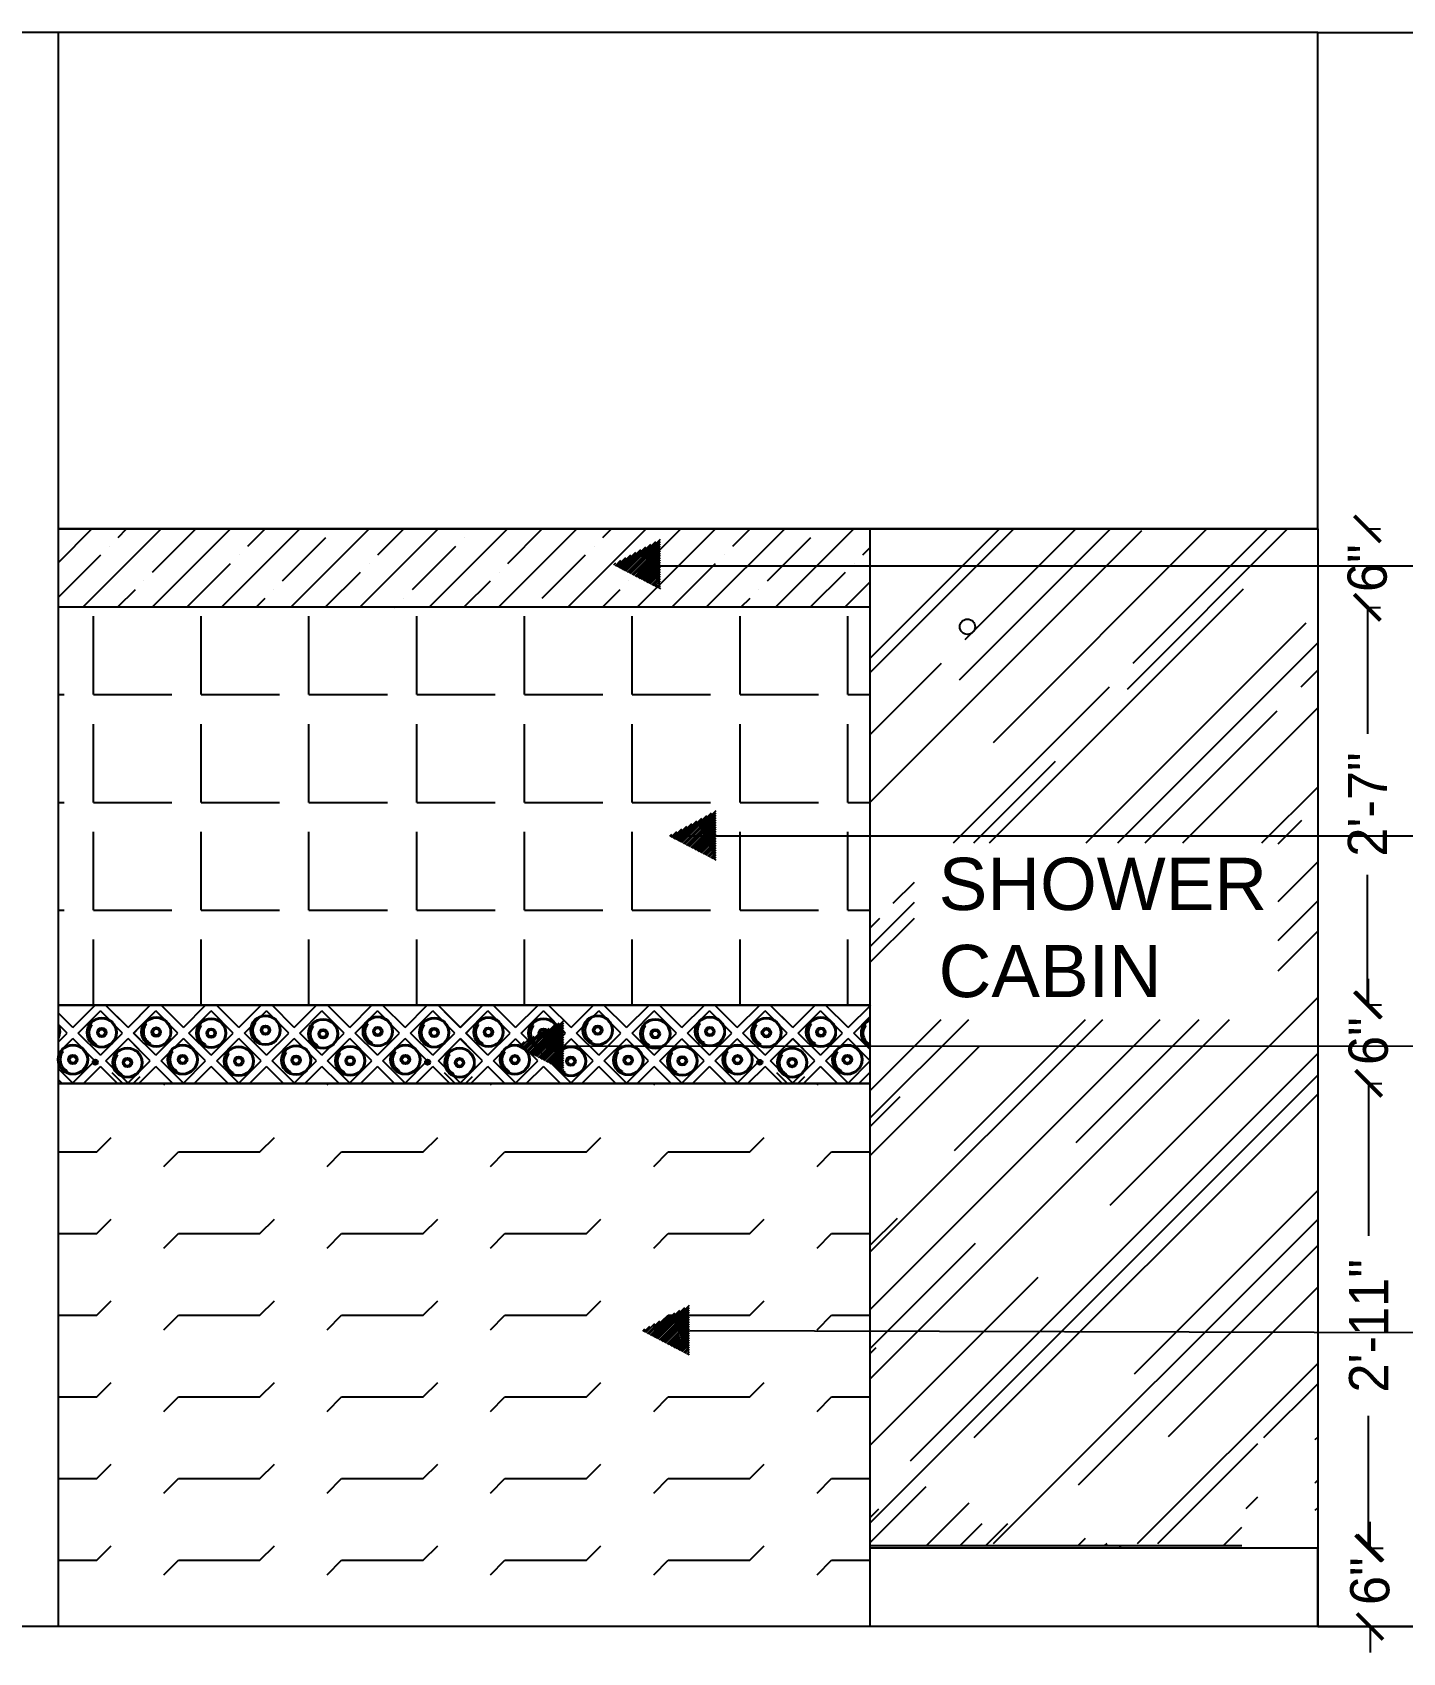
# Model space of a CAD drawing. Extents: x 10753 to 18704, y -5361 to 1140.
# Drawn here: x 13125.6 to 13230.5, y -3815.3 to -3691.3 of the extents above; entities that cross this region are included whole.
import ezdxf

# ---------------------------------------------------------------- set-up
doc = ezdxf.new("R2010")
doc.units = 0
doc.header["$LTSCALE"] = 30
doc.header["$MEASUREMENT"] = 0
doc.header["$PDMODE"] = 3
doc.linetypes.add('ACAD_ISO02W100', pattern=[15, 12, -3])
doc.layers.get('0').update_dxf_attribs({"linetype": 'CONTINUOUS'})
doc.layers.get('DEFPOINTS').update_dxf_attribs({"linetype": 'CONTINUOUS'})
for name, color, linetype in [('DIM', 6, 'CONTINUOUS'), ('furniture', 9, 'CONTINUOUS'), ('WALL', 2, 'CONTINUOUS')]:
    doc.layers.add(name, color=color, linetype=linetype)
doc.styles.add('dim', font='arial.ttf', dxfattribs={"height": 4})
doc.styles.get("Standard").update_dxf_attribs({"font": 'stylu.ttf', "height": 3})
doc.dimstyles.new('D1', dxfattribs={"dimtxt": 6, "dimasz": 5, "dimexe": 1, "dimexo": 2, "dimgap": 1, "dimtad": 1, "dimdec": 4, "dimzin": 3, "dimdsep": 46, "dimlunit": 4, "dimtxsty": 'Standard', "dimcen": 3, "dimclrd": 7, "dimclre": 7, "dimclrt": 2, "dimadec": 0, "dimazin": 0, "dimtfac": 1, "dimtdec": 4, "dimtofl": 0, "dimtmove": 2, "dimatfit": 3, "dimfxl": 1, "dimfrac": 2, "dimtolj": 1, "dimtzin": 1, "dimarcsym": 0})

# ---------------------------------------------------------------- blocks, each defined once
blk = doc.blocks.new('_ArchTick')
at = {"color": 0, "linetype": 'ByBlock', "const_width": 0.15}
blk.add_lwpolyline([(-0.5, -0.5), (0.5, 0.5)], dxfattribs=at)
blk = doc.blocks.new('*D267')
at = {"layer": 'DEFPOINTS', "color": 0, "transparency": 16777216}
for p in [(13223.97, -3735.34), (13223.97, -3765.77), (13227.78, -3765.77)]:
    blk.add_point(p, dxfattribs=at)
at = {"layer": 'DIM', "color": 4, "lineweight": -2, "transparency": 16777216}
for p, q in [((13227.78, -3735.34), (13228.78, -3735.34)), ((13227.78, -3735.34), (13227.78, -3745.03)), ((13227.78, -3765.77), (13227.78, -3755.82)), ((13227.78, -3765.77), (13228.78, -3765.77))]:
    blk.add_line(p, q, dxfattribs=at)
at = {"layer": 'DIM', "color": 4, "lineweight": -2, "transparency": 16777216, "xscale": 2, "yscale": 2, "zscale": 2}
for p, rotation in [((13227.78, -3735.34), 90), ((13227.78, -3765.77), 270)]:
    blk.add_blockref('_ArchTick', p, dxfattribs=dict(at, rotation=rotation))
at = {"layer": 'DIM', "color": 4, "transparency": 16777216, "insert": (13227.78, -3750.43), "char_height": 3, "attachment_point": 5, "rotation": 90}
blk.add_mtext('\\A1;2\'-7"', dxfattribs=at)
blk = doc.blocks.new('*D268')
at = {"layer": 'DEFPOINTS', "color": 0, "transparency": 16777216}
for p in [(13223.97, -3765.77), (13223.97, -3771.77), (13227.86, -3771.77)]:
    blk.add_point(p, dxfattribs=at)
at = {"layer": 'DIM', "color": 4, "lineweight": -2, "transparency": 16777216}
for p, q in [((13227.86, -3765.77), (13227.86, -3763.77)), ((13227.86, -3765.77), (13228.86, -3765.77)), ((13227.86, -3771.77), (13228.86, -3771.77)), ((13227.86, -3771.77), (13227.86, -3773.77))]:
    blk.add_line(p, q, dxfattribs=at)
at = {"layer": 'DIM', "color": 4, "lineweight": -2, "transparency": 16777216, "xscale": 2, "yscale": 2, "zscale": 2}
for p, rotation in [((13227.86, -3765.77), 270), ((13227.86, -3771.77), 90)]:
    blk.add_blockref('_ArchTick', p, dxfattribs=dict(at, rotation=rotation))
at = {"layer": 'DIM', "color": 4, "transparency": 16777216, "insert": (13227.86, -3768.54), "char_height": 3, "attachment_point": 5, "rotation": 90}
blk.add_mtext('\\A1;6"', dxfattribs=at)
blk = doc.blocks.new('*D269')
at = {"layer": 'DEFPOINTS', "color": 0, "transparency": 16777216}
for p in [(13223.97, -3771.77), (13223.97, -3807.34), (13227.87, -3807.34)]:
    blk.add_point(p, dxfattribs=at)
at = {"layer": 'DIM', "color": 4, "lineweight": -2, "transparency": 16777216}
for p, q in [((13227.87, -3771.77), (13228.87, -3771.77)), ((13227.87, -3771.77), (13227.87, -3783.44)), ((13227.87, -3807.34), (13227.87, -3797.22)), ((13227.87, -3807.34), (13228.87, -3807.34))]:
    blk.add_line(p, q, dxfattribs=at)
at = {"layer": 'DIM', "color": 4, "lineweight": -2, "transparency": 16777216, "xscale": 2, "yscale": 2, "zscale": 2}
for p, rotation in [((13227.87, -3771.77), 90), ((13227.87, -3807.34), 270)]:
    blk.add_blockref('_ArchTick', p, dxfattribs=dict(at, rotation=rotation))
at = {"layer": 'DIM', "color": 4, "transparency": 16777216, "insert": (13227.87, -3790.33), "char_height": 3, "attachment_point": 5, "rotation": 90}
blk.add_mtext('\\A1;2\'-11"', dxfattribs=at)
blk = doc.blocks.new('*D270')
at = {"layer": 'DEFPOINTS', "color": 0, "transparency": 16777216}
for p in [(13223.97, -3807.34), (13223.97, -3813.34), (13227.98, -3813.34)]:
    blk.add_point(p, dxfattribs=at)
at = {"layer": 'DIM', "color": 4, "lineweight": -2, "transparency": 16777216}
for p, q in [((13227.98, -3807.34), (13227.98, -3805.34)), ((13227.98, -3807.34), (13228.98, -3807.34)), ((13227.98, -3813.34), (13228.98, -3813.34)), ((13227.98, -3813.34), (13227.98, -3815.34))]:
    blk.add_line(p, q, dxfattribs=at)
at = {"layer": 'DIM', "color": 4, "lineweight": -2, "transparency": 16777216, "xscale": 2, "yscale": 2, "zscale": 2}
for p, rotation in [((13227.98, -3807.34), 270), ((13227.98, -3813.34), 90)]:
    blk.add_blockref('_ArchTick', p, dxfattribs=dict(at, rotation=rotation))
at = {"layer": 'DIM', "color": 4, "transparency": 16777216, "insert": (13227.98, -3809.87), "char_height": 3, "attachment_point": 5, "rotation": 90}
blk.add_mtext('\\A1;6"', dxfattribs=at)
blk = doc.blocks.new('*D271')
at = {"layer": 'DEFPOINTS', "color": 0, "transparency": 16777216}
for p in [(13223.97, -3729.34), (13223.97, -3735.34), (13227.78, -3735.34)]:
    blk.add_point(p, dxfattribs=at)
at = {"layer": 'DIM', "color": 4, "lineweight": -2, "transparency": 16777216}
for p, q in [((13227.78, -3729.34), (13228.78, -3729.34)), ((13227.78, -3729.34), (13227.78, -3729.51)), ((13227.78, -3735.34), (13227.78, -3735.17)), ((13227.78, -3735.34), (13228.78, -3735.34))]:
    blk.add_line(p, q, dxfattribs=at)
at = {"layer": 'DIM', "color": 4, "lineweight": -2, "transparency": 16777216, "xscale": 2, "yscale": 2, "zscale": 2}
for p, rotation in [((13227.78, -3729.34), 90), ((13227.78, -3735.34), 270)]:
    blk.add_blockref('_ArchTick', p, dxfattribs=dict(at, rotation=rotation))
at = {"layer": 'DIM', "color": 4, "transparency": 16777216, "insert": (13227.78, -3732.34), "char_height": 3, "attachment_point": 5, "rotation": 90}
blk.add_mtext('\\A1;6"', dxfattribs=at)

msp = doc.modelspace()

# ---------------------------------------------------------------- hatches: boundary and pattern name
h = msp.add_hatch()
h.set_pattern_fill('ANSI31', color=230, style=0)
h.set_pattern_definition([(45, (-4237.6023, -556.08509), (-0.08838834765, 0.08838834765), [])])
h.paths.add_polyline_path([(13170.01637, -3732.059), (13173.65335, -3733.95541), (13173.65335, -3730.11164)])
h = msp.add_hatch()
h.set_pattern_fill('ANSI31', color=230, style=0)
h.set_pattern_definition([(45, (-4233.32058, -576.85348), (-0.08838834765, 0.08838834765), [])])
h.paths.add_polyline_path([(13174.2981, -3752.82738), (13177.93507, -3754.72379), (13177.93507, -3750.88002)])
h = msp.add_hatch()
h.set_pattern_fill('ANSI31', color=230, style=0)
h.set_pattern_definition([(45, (-4244.99711, -592.92903), (-0.08838834765, 0.08838834765), [])])
h.paths.add_polyline_path([(13162.62156, -3768.90294), (13166.25853, -3770.79935), (13166.25853, -3766.95558)])
h = msp.add_hatch()
h.set_pattern_fill('ANSI31', color=230, style=0)
h.set_pattern_definition([(45, (-4235.3853, -614.71965), (-0.08838834765, 0.08838834765), [])])
h.paths.add_polyline_path([(13172.23337, -3790.69355), (13175.87035, -3792.58996), (13175.87035, -3788.7462)])
at = {"layer": 'WALL'}
h = msp.add_hatch(color=3, dxfattribs=at)
h.dxf.hatch_style = 1
edge = h.paths.add_edge_path()
edge.add_arc((13130.38696, -3770.15344), 0.195, 0, 360)
h = msp.add_hatch(color=3, dxfattribs=at)
h.dxf.hatch_style = 1
edge = h.paths.add_edge_path()
edge.add_arc((13155.83328, -3770.15326), 0.195, 0, 360)
h = msp.add_hatch(color=3, dxfattribs=at)
h.dxf.hatch_style = 1
edge = h.paths.add_edge_path()
edge.add_arc((13181.2651, -3770.15768), 0.195, 0, 360)

# ---------------------------------------------------------------- linework, layer by layer
at = {"linetype": 'ACAD_ISO02W100'}
for p, q in [((13223.97359, -3691.338), (13295.66627, -3691.338)), ((13223.97359, -3813.338), (13321.88006, -3813.338))]:
    msp.add_line(p, q, dxfattribs=at)
at = {"color": 230}
for p, q in [((13173.57703, -3732.15645), (13321.70567, -3732.15645)), ((13174.42633, -3752.84048), (13321.70567, -3752.84048)), ((13166.26186, -3768.90371), (13321.70567, -3768.93661)), ((13175.87419, -3790.6948), (13321.70567, -3791.07507))]:
    msp.add_line(p, q, dxfattribs=at)
at = {"layer": 'furniture'}
for p, q in [((13223.97359, -3740.1571), (13222.67101, -3741.45968)), ((13223.97359, -3798.84131), (13223.75262, -3799.06228)), ((13223.75262, -3799.06228), (13223.75262, -3799.06228)), ((13223.97359, -3802.15059), (13223.75262, -3802.37157)), ((13223.75262, -3802.37157), (13223.75262, -3802.37157)), ((13223.97359, -3804.24653), (13223.75262, -3804.4675)), ((13218.13977, -3805.76216), (13216.75678, -3807.14514)), ((13214.65242, -3807.14514), (13214.65242, -3807.14514))]:
    msp.add_line(p, q, dxfattribs=at)
at = {"layer": 'WALL', "color": 9}
for p, q in [((13223.97359, -3691.338), (13035.18655, -3691.338)), ((13127.57098, -3813.338), (13127.57098, -3691.338)), ((13223.97359, -3729.338), (13223.97359, -3691.338)), ((13223.97359, -3729.338), (13223.97359, -3813.338)), ((13223.97359, -3794.75991), (13219.82229, -3798.91122)), ((13233.05753, -3813.338), (13038.12083, -3813.338))]:
    msp.add_line(p, q, dxfattribs=at)
at = {"layer": 'WALL', "color": 3}
for p, q in [((13189.68788, -3729.338), (13127.57098, -3729.338)), ((13127.57098, -3729.338), (13223.97359, -3729.338)), ((13127.57098, -3731.90271), (13130.13569, -3729.338)), ((13129.43899, -3735.338), (13135.43899, -3729.338)), ((13132.13106, -3729.99428), (13132.78734, -3729.338)), ((13134.74229, -3735.338), (13140.74229, -3729.338)), ((13134.78271, -3732.64593), (13138.09064, -3729.338)), ((13140.04559, -3735.338), (13146.04559, -3729.338)), ((13142.07475, -3730.65719), (13143.39394, -3729.338)), ((13145.34889, -3735.338), (13151.34889, -3729.338)), ((13150.65219, -3735.338), (13156.65219, -3729.338)), ((13152.01844, -3731.3201), (13154.00054, -3729.338)), ((13155.95549, -3735.338), (13161.95549, -3729.338)), ((13161.25879, -3735.338), (13167.25879, -3729.338)), ((13161.96213, -3731.98301), (13164.60714, -3729.338)), ((13166.5621, -3735.338), (13172.5621, -3729.338)), ((13169.25417, -3729.99428), (13169.91044, -3729.338)), ((13171.8654, -3735.338), (13177.8654, -3729.338)), ((13171.90582, -3732.64593), (13175.21375, -3729.338)), ((13177.1687, -3735.338), (13183.1687, -3729.338)), ((13179.19786, -3730.65719), (13180.51705, -3729.338)), ((13182.472, -3735.338), (13188.472, -3729.338)), ((13223.97359, -3729.338), (13189.68788, -3729.338)), ((13199.60433, -3729.338), (13189.68788, -3739.25445)), ((13200.70734, -3729.338), (13189.68788, -3740.35746)), ((13189.68788, -3729.338), (13189.68788, -3813.338)), ((13210.48203, -3729.49117), (13189.68788, -3750.28532)), ((13208.09802, -3729.338), (13196.52746, -3740.90856)), ((13205.45059, -3729.338), (13196.96909, -3737.8195)), ((13215.4887, -3729.338), (13199.11972, -3745.70698)), ((13221.66606, -3729.338), (13209.37894, -3741.62512)), ((13220.12164, -3729.338), (13209.82005, -3739.63959)), ((13131.46815, -3730.65719), (13131.46815, -3730.65719)), ((13144.7264, -3733.30884), (13148.04096, -3729.99428)), ((13154.67009, -3733.97175), (13157.98465, -3730.65719)), ((13158.64757, -3729.99428), (13158.64757, -3729.99428)), ((13168.59126, -3730.65719), (13168.59126, -3730.65719)), ((13181.84951, -3733.30884), (13185.16407, -3729.99428)), ((13189.14155, -3731.3201), (13189.68788, -3730.77377)), ((13127.57098, -3734.55436), (13130.80524, -3731.3201)), ((13137.43436, -3735.29758), (13140.74893, -3731.98301)), ((13141.41184, -3731.3201), (13141.41184, -3731.3201)), ((13151.35553, -3731.98301), (13151.35553, -3731.98301)), ((13164.61378, -3734.63466), (13167.92834, -3731.3201)), ((13174.55747, -3735.29758), (13177.87203, -3731.98301)), ((13178.53494, -3731.3201), (13178.53494, -3731.3201)), ((13188.47863, -3731.98301), (13188.47863, -3731.98301)), ((13134.1198, -3733.30884), (13134.1198, -3733.30884)), ((13148.00054, -3735.338), (13150.69261, -3732.64593)), ((13158.60714, -3735.338), (13160.6363, -3733.30884)), ((13161.29922, -3732.64593), (13161.29922, -3732.64593)), ((13171.24291, -3733.30884), (13171.24291, -3733.30884)), ((13185.12365, -3735.338), (13187.81572, -3732.64593)), ((13187.7753, -3735.338), (13189.68788, -3733.42542)), ((13132.09064, -3735.338), (13133.45689, -3733.97175)), ((13142.69724, -3735.338), (13143.40058, -3734.63466)), ((13144.06349, -3733.97175), (13144.06349, -3733.97175)), ((13154.00718, -3734.63466), (13154.00718, -3734.63466)), ((13169.21375, -3735.338), (13170.57999, -3733.97175)), ((13179.82035, -3735.338), (13180.52368, -3734.63466)), ((13181.18659, -3733.97175), (13181.18659, -3733.97175)), ((13218.25827, -3733.95911), (13198.83439, -3753.38299)), ((13189.68788, -3735.338), (13127.57098, -3735.338)), ((13130.24878, -3742.0193), (13130.24878, -3736.0193)), ((13138.49878, -3742.0193), (13138.49878, -3736.0193)), ((13146.74878, -3742.0193), (13146.74878, -3736.0193)), ((13153.30384, -3735.338), (13153.34427, -3735.29758)), ((13154.99878, -3742.0193), (13154.99878, -3736.0193)), ((13163.24878, -3742.0193), (13163.24878, -3736.0193)), ((13163.95087, -3735.29758), (13163.95087, -3735.29758)), ((13171.49878, -3742.0193), (13171.49878, -3736.0193)), ((13179.74878, -3742.0193), (13179.74878, -3736.0193)), ((13187.99878, -3742.0193), (13187.99878, -3736.0193)), ((13223.0567, -3736.55136), (13206.22507, -3753.38299)), ((13223.97359, -3738.06133), (13208.65194, -3753.38299)), ((13195.149, -3739.63959), (13189.68788, -3745.10071)), ((13130.24878, -3742.0193), (13136.24878, -3742.0193)), ((13138.49878, -3742.0193), (13144.49878, -3742.0193)), ((13146.74878, -3742.0193), (13152.74878, -3742.0193)), ((13154.99878, -3742.0193), (13160.99878, -3742.0193)), ((13163.24878, -3742.0193), (13169.24878, -3742.0193)), ((13171.49878, -3742.0193), (13177.49878, -3742.0193)), ((13179.74878, -3742.0193), (13185.74878, -3742.0193)), ((13187.99878, -3742.0193), (13189.68788, -3742.0193)), ((13207.99996, -3741.45968), (13196.07665, -3753.38299)), ((13220.85092, -3743.27977), (13210.74771, -3753.38299)), ((13223.97359, -3743.02515), (13213.61575, -3753.38299)), ((13130.24878, -3750.2693), (13130.24878, -3744.2693)), ((13138.49878, -3750.2693), (13138.49878, -3744.2693)), ((13146.74878, -3750.2693), (13146.74878, -3744.2693)), ((13154.99878, -3750.2693), (13154.99878, -3744.2693)), ((13163.24878, -3750.2693), (13163.24878, -3744.2693)), ((13171.49878, -3750.2693), (13171.49878, -3744.2693)), ((13179.74878, -3750.2693), (13179.74878, -3744.2693)), ((13187.99878, -3750.2693), (13187.99878, -3744.2693)), ((13203.86351, -3747.14055), (13197.62107, -3753.38299)), ((13223.97359, -3749.0922), (13219.6828, -3753.38299)), ((13130.24878, -3750.2693), (13136.24878, -3750.2693)), ((13138.49878, -3750.2693), (13144.49878, -3750.2693)), ((13146.74878, -3750.2693), (13152.74878, -3750.2693)), ((13154.99878, -3750.2693), (13160.99878, -3750.2693)), ((13163.24878, -3750.2693), (13169.24878, -3750.2693)), ((13171.49878, -3750.2693), (13177.49878, -3750.2693)), ((13179.74878, -3750.2693), (13185.74878, -3750.2693)), ((13187.99878, -3750.2693), (13189.68788, -3750.2693)), ((13222.72577, -3751.66365), (13220.91478, -3753.47464)), ((13130.24878, -3758.5193), (13130.24878, -3752.5193)), ((13138.49878, -3758.5193), (13138.49878, -3752.5193)), ((13146.74878, -3758.5193), (13146.74878, -3752.5193)), ((13154.99878, -3758.5193), (13154.99878, -3752.5193)), ((13163.24878, -3758.5193), (13163.24878, -3752.5193)), ((13171.49878, -3758.5193), (13171.49878, -3752.5193)), ((13179.74878, -3758.5193), (13179.74878, -3752.5193)), ((13187.99878, -3758.5193), (13187.99878, -3752.5193)), ((13223.97359, -3754.82815), (13220.91478, -3757.88696)), ((13193.07089, -3756.38875), (13191.45366, -3758.00598)), ((13193.07089, -3757.93317), (13189.68788, -3761.31618)), ((13223.97359, -3757.80651), (13220.91478, -3760.86532)), ((13130.24878, -3758.5193), (13136.24878, -3758.5193)), ((13138.49878, -3758.5193), (13144.49878, -3758.5193)), ((13146.74878, -3758.5193), (13152.74878, -3758.5193)), ((13154.99878, -3758.5193), (13160.99878, -3758.5193)), ((13163.24878, -3758.5193), (13169.24878, -3758.5193)), ((13171.49878, -3758.5193), (13177.49878, -3758.5193)), ((13179.74878, -3758.5193), (13185.74878, -3758.5193)), ((13187.99878, -3758.5193), (13189.68788, -3758.5193)), ((13190.4257, -3759.14514), (13189.68788, -3759.88297)), ((13193.07089, -3759.14649), (13189.68788, -3762.5295)), ((13130.24878, -3765.77484), (13130.24878, -3760.7693)), ((13138.49878, -3765.77484), (13138.49878, -3760.7693)), ((13146.74878, -3765.77484), (13146.74878, -3760.7693)), ((13154.99878, -3765.77484), (13154.99878, -3760.7693)), ((13163.24878, -3765.77484), (13163.24878, -3760.7693)), ((13171.49878, -3765.77484), (13171.49878, -3760.7693)), ((13179.74878, -3765.77484), (13179.74878, -3760.7693)), ((13187.99878, -3765.77484), (13187.99878, -3760.7693)), ((13223.97359, -3760.12307), (13220.91478, -3763.18187)), ((13127.57098, -3765.77484), (13189.68788, -3765.77484)), ((13127.57098, -3765.77484), (13189.68788, -3765.77484)), ((13189.68788, -3765.77484), (13127.57098, -3765.77484)), ((13127.57098, -3765.77484), (13133.83266, -3765.77484)), ((13128.66313, -3767.49972), (13130.38802, -3765.77484)), ((13130.36019, -3765.80266), (13130.33236, -3765.77484)), ((13132.90577, -3767.49972), (13131.18089, -3765.77484)), ((13131.68592, -3765.77465), (13159.27899, -3765.77465)), ((13132.89626, -3767.49953), (13134.62114, -3765.77465)), ((13134.59331, -3765.80248), (13134.56549, -3765.77465)), ((13137.1389, -3767.49953), (13135.41402, -3765.77465)), ((13137.1389, -3767.49953), (13138.86378, -3765.77465)), ((13141.38154, -3767.49953), (13139.65666, -3765.77465)), ((13141.38154, -3767.49953), (13143.10642, -3765.77465)), ((13143.0786, -3765.80248), (13143.05077, -3765.77465)), ((13145.62418, -3767.49953), (13143.8993, -3765.77465)), ((13145.62418, -3767.49953), (13147.34906, -3765.77465)), ((13149.86682, -3767.49953), (13148.14194, -3765.77465)), ((13149.86682, -3767.49953), (13151.5917, -3765.77465)), ((13149.86682, -3767.49953), (13151.5917, -3765.77465)), ((13154.10946, -3767.49953), (13152.41241, -3765.80248)), ((13154.10946, -3767.49953), (13155.83434, -3765.77465)), ((13155.80652, -3765.80248), (13155.77869, -3765.77465)), ((13158.3521, -3767.49953), (13156.62722, -3765.77465)), ((13157.11774, -3765.77907), (13184.71081, -3765.77907)), ((13158.32808, -3767.50395), (13160.05296, -3765.77907)), ((13160.02513, -3765.8069), (13159.99731, -3765.77907)), ((13162.57072, -3767.50395), (13160.84584, -3765.77907)), ((13162.57072, -3767.50395), (13164.2956, -3765.77907)), ((13166.81336, -3767.50395), (13165.08848, -3765.77907)), ((13166.81336, -3767.50395), (13168.53824, -3765.77907)), ((13168.51042, -3765.8069), (13168.48259, -3765.77907)), ((13171.056, -3767.50395), (13169.33112, -3765.77907)), ((13171.056, -3767.50395), (13172.78088, -3765.77907)), ((13175.29864, -3767.50395), (13173.57376, -3765.77907)), ((13175.29864, -3767.50395), (13177.02352, -3765.77907)), ((13175.29864, -3767.50395), (13177.02352, -3765.77907)), ((13179.54128, -3767.50395), (13177.84422, -3765.8069)), ((13179.54128, -3767.50395), (13181.26616, -3765.77907)), ((13181.23834, -3765.8069), (13181.21051, -3765.77907)), ((13183.78392, -3767.50395), (13182.05904, -3765.77907)), ((13182.57239, -3765.77788), (13189.68788, -3765.77788)), ((13183.78273, -3767.50276), (13185.50761, -3765.77788)), ((13185.47978, -3765.80571), (13185.45196, -3765.77788)), ((13188.02537, -3767.50276), (13186.30049, -3765.77788)), ((13188.02537, -3767.50276), (13189.75025, -3765.77788)), ((13223.97359, -3765.19719), (13208.05472, -3781.11606)), ((13128.66313, -3767.49972), (13127.57098, -3766.40757)), ((13129.0874, -3767.92398), (13130.78445, -3766.22693)), ((13132.48151, -3767.92398), (13130.78445, -3766.22693)), ((13132.89626, -3767.49953), (13131.68592, -3766.2892)), ((13132.90577, -3767.49972), (13133.83266, -3766.57284)), ((13133.32052, -3767.9238), (13135.01758, -3766.22674)), ((13136.71464, -3767.9238), (13135.01758, -3766.22674)), ((13137.56316, -3767.9238), (13139.26022, -3766.22674)), ((13140.95728, -3767.9238), (13139.26022, -3766.22674)), ((13141.8058, -3767.9238), (13143.50286, -3766.22674)), ((13142.66347, -3767.11308), (13142.56891, -3767.0392)), ((13145.19992, -3767.9238), (13143.50286, -3766.22674)), ((13146.04844, -3767.9238), (13147.7455, -3766.22674)), ((13149.44256, -3767.9238), (13147.7455, -3766.22674)), ((13150.29109, -3767.9238), (13151.98814, -3766.22674)), ((13153.6852, -3767.9238), (13151.98814, -3766.22674)), ((13154.53373, -3767.9238), (13156.23078, -3766.22674)), ((13157.92784, -3767.9238), (13156.23078, -3766.22674)), ((13158.32808, -3767.50395), (13157.11774, -3766.29362)), ((13158.3521, -3767.49953), (13159.27899, -3766.57265)), ((13158.75234, -3767.92822), (13160.4494, -3766.23116)), ((13162.14645, -3767.92822), (13160.4494, -3766.23116)), ((13162.99498, -3767.92822), (13164.69204, -3766.23116)), ((13166.3891, -3767.92822), (13164.69204, -3766.23116)), ((13167.23762, -3767.92822), (13168.93468, -3766.23116)), ((13168.09529, -3767.1175), (13168.00073, -3767.04362)), ((13170.63174, -3767.92822), (13168.93468, -3766.23116)), ((13171.48026, -3767.92822), (13173.17732, -3766.23116)), ((13174.87438, -3767.92822), (13173.17732, -3766.23116)), ((13175.7229, -3767.92822), (13177.41996, -3766.23116)), ((13179.11702, -3767.92822), (13177.41996, -3766.23116)), ((13179.96555, -3767.92822), (13181.6626, -3766.23116)), ((13183.35966, -3767.92822), (13181.6626, -3766.23116)), ((13183.78273, -3767.50276), (13182.57239, -3766.29243)), ((13183.78392, -3767.50395), (13184.71081, -3766.57707)), ((13184.20699, -3767.92703), (13185.90405, -3766.22997)), ((13187.6011, -3767.92703), (13185.90405, -3766.22997)), ((13188.44963, -3767.92703), (13189.68788, -3766.68878)), ((13217.19396, -3766.9027), (13189.68788, -3794.40878)), ((13195.13223, -3766.9027), (13189.68788, -3772.34705)), ((13211.89905, -3766.9027), (13189.68788, -3789.11387)), ((13197.22799, -3766.9027), (13189.68788, -3774.44282)), ((13207.48672, -3766.9027), (13189.68788, -3784.70154)), ((13206.16309, -3766.9027), (13196.1419, -3776.92389)), ((13214.8774, -3766.9027), (13205.46247, -3776.31763)), ((13128.23887, -3767.92398), (13127.57098, -3767.2561)), ((13127.57098, -3768.59187), (13128.23887, -3767.92398)), ((13127.57098, -3769.4404), (13128.66313, -3768.34825)), ((13130.36019, -3770.0453), (13128.66313, -3768.34825)), ((13130.78445, -3769.62104), (13129.0874, -3767.92398)), ((13130.13057, -3767.29695), (13130.03601, -3767.22307)), ((13130.78445, -3769.62104), (13132.48151, -3767.92398)), ((13131.20872, -3770.0453), (13132.90577, -3768.34825)), ((13132.47199, -3767.9238), (13131.68592, -3767.13772)), ((13131.68592, -3768.70987), (13132.47199, -3767.9238)), ((13131.68592, -3769.5584), (13132.89626, -3768.34806)), ((13134.59331, -3770.04512), (13132.89626, -3768.34806)), ((13133.83266, -3769.27513), (13132.90577, -3768.34825)), ((13135.01758, -3769.62085), (13133.32052, -3767.9238)), ((13133.33004, -3767.92398), (13133.83266, -3767.42136)), ((13133.83266, -3768.4266), (13133.33004, -3767.92398)), ((13134.29962, -3767.25084), (13134.20506, -3767.17696)), ((13135.01758, -3769.62085), (13136.71464, -3767.9238)), ((13135.44184, -3770.04512), (13137.1389, -3768.34806)), ((13138.83596, -3770.04512), (13137.1389, -3768.34806)), ((13139.26022, -3769.62085), (13137.56316, -3767.9238)), ((13138.50533, -3767.33596), (13138.41077, -3767.26208)), ((13139.26022, -3769.62085), (13140.95728, -3767.9238)), ((13139.68448, -3770.04512), (13141.38154, -3768.34806)), ((13143.0786, -3770.04512), (13141.38154, -3768.34806)), ((13143.50286, -3769.62085), (13141.8058, -3767.9238)), ((13143.50286, -3769.62085), (13145.19992, -3767.9238)), ((13143.92712, -3770.04512), (13145.62418, -3768.34806)), ((13147.32124, -3770.04512), (13145.62418, -3768.34806)), ((13147.7455, -3769.62085), (13146.04844, -3767.9238)), ((13147.07517, -3767.38861), (13146.98061, -3767.31473)), ((13147.7455, -3769.62085), (13149.44256, -3767.9238)), ((13147.7455, -3769.62085), (13149.44256, -3767.9238)), ((13148.16977, -3770.04512), (13149.86682, -3768.34806)), ((13151.56388, -3770.04512), (13149.86682, -3768.34806)), ((13151.98814, -3769.62085), (13150.29109, -3767.9238)), ((13151.2571, -3767.20492), (13151.16254, -3767.13104)), ((13151.98814, -3769.62085), (13153.6852, -3767.9238)), ((13152.41241, -3770.04512), (13154.10946, -3768.34806)), ((13155.80652, -3770.04512), (13154.10946, -3768.34806)), ((13156.23078, -3769.62085), (13154.53373, -3767.9238)), ((13155.5769, -3767.29677), (13155.48233, -3767.22289)), ((13156.23078, -3769.62085), (13157.92784, -3767.9238)), ((13156.65505, -3770.04512), (13158.3521, -3768.34806)), ((13157.90381, -3767.92822), (13157.11774, -3767.14214)), ((13157.11774, -3768.71429), (13157.90381, -3767.92822)), ((13157.11774, -3769.56282), (13158.32808, -3768.35248)), ((13160.02513, -3770.04954), (13158.32808, -3768.35248)), ((13159.27899, -3769.27495), (13158.3521, -3768.34806)), ((13160.4494, -3769.62527), (13158.75234, -3767.92822)), ((13158.77637, -3767.9238), (13159.27899, -3767.42118)), ((13159.27899, -3768.42642), (13158.77637, -3767.9238)), ((13159.73143, -3767.25526), (13159.63687, -3767.18138)), ((13160.4494, -3769.62527), (13162.14645, -3767.92822)), ((13160.87366, -3770.04954), (13162.57072, -3768.35248)), ((13164.26777, -3770.04954), (13162.57072, -3768.35248)), ((13164.69204, -3769.62527), (13162.99498, -3767.92822)), ((13163.93715, -3767.34038), (13163.84259, -3767.26649)), ((13164.69204, -3769.62527), (13166.3891, -3767.92822)), ((13165.1163, -3770.04954), (13166.81336, -3768.35248)), ((13168.51042, -3770.04954), (13166.81336, -3768.35248)), ((13168.93468, -3769.62527), (13167.23762, -3767.92822)), ((13168.93468, -3769.62527), (13170.63174, -3767.92822)), ((13169.35894, -3770.04954), (13171.056, -3768.35248)), ((13172.75306, -3770.04954), (13171.056, -3768.35248)), ((13173.17732, -3769.62527), (13171.48026, -3767.92822)), ((13172.50699, -3767.39303), (13172.41243, -3767.31915)), ((13173.17732, -3769.62527), (13174.87438, -3767.92822)), ((13173.17732, -3769.62527), (13174.87438, -3767.92822)), ((13173.60158, -3770.04954), (13175.29864, -3768.35248)), ((13176.9957, -3770.04954), (13175.29864, -3768.35248)), ((13177.41996, -3769.62527), (13175.7229, -3767.92822)), ((13176.68892, -3767.20934), (13176.59436, -3767.13546)), ((13177.41996, -3769.62527), (13179.11702, -3767.92822)), ((13177.84422, -3770.04954), (13179.54128, -3768.35248)), ((13181.23834, -3770.04954), (13179.54128, -3768.35248)), ((13181.6626, -3769.62527), (13179.96555, -3767.92822)), ((13181.00871, -3767.30119), (13180.91415, -3767.22731)), ((13181.6626, -3769.62527), (13183.35966, -3767.92822)), ((13182.08687, -3770.04954), (13183.78392, -3768.35248)), ((13183.35846, -3767.92703), (13182.57239, -3767.14095)), ((13182.57239, -3768.7131), (13183.35846, -3767.92703)), ((13182.57239, -3769.56163), (13183.78273, -3768.35129)), ((13185.47978, -3770.04835), (13183.78273, -3768.35129)), ((13184.71081, -3769.27937), (13183.78392, -3768.35248)), ((13185.90405, -3769.62408), (13184.20699, -3767.92703)), ((13184.20819, -3767.92822), (13184.71081, -3767.4256)), ((13184.71081, -3768.43084), (13184.20819, -3767.92822)), ((13185.18609, -3767.25407), (13185.09153, -3767.18019)), ((13185.90405, -3769.62408), (13187.6011, -3767.92703)), ((13186.32831, -3770.04835), (13188.02537, -3768.35129)), ((13189.72243, -3770.04835), (13188.02537, -3768.35129)), ((13189.68788, -3769.16527), (13188.44963, -3767.92703)), ((13189.3918, -3767.33918), (13189.29724, -3767.2653)), ((13127.92472, -3769.36345), (13127.83016, -3769.28957)), ((13130.45164, -3768.74358), (13130.39722, -3768.85053)), ((13132.09377, -3769.59287), (13131.99921, -3769.51899)), ((13134.62069, -3768.69747), (13134.56627, -3768.80442)), ((13136.32165, -3769.36327), (13136.22708, -3769.28939)), ((13138.82641, -3768.78258), (13138.77198, -3768.88953)), ((13140.61883, -3769.48587), (13140.52427, -3769.41199)), ((13142.98455, -3768.55971), (13142.93012, -3768.66665)), ((13145.00719, -3769.40919), (13144.91263, -3769.33531)), ((13147.39625, -3768.83524), (13147.34183, -3768.94219)), ((13149.14316, -3769.45511), (13149.0486, -3769.38123)), ((13151.57818, -3768.65155), (13151.52376, -3768.7585)), ((13153.37105, -3769.36327), (13153.27649, -3769.28939)), ((13155.89797, -3768.74339), (13155.84355, -3768.85034)), ((13157.52559, -3769.59729), (13157.43103, -3769.52341)), ((13160.05251, -3768.70189), (13159.99809, -3768.80884)), ((13161.75346, -3769.36769), (13161.6589, -3769.29381)), ((13164.25823, -3768.787), (13164.2038, -3768.89395)), ((13166.05065, -3769.49029), (13165.95609, -3769.41641)), ((13168.41637, -3768.56412), (13168.36194, -3768.67107)), ((13170.43901, -3769.41361), (13170.34445, -3769.33973)), ((13172.82807, -3768.83966), (13172.77364, -3768.94661)), ((13174.57498, -3769.45953), (13174.48042, -3769.38565)), ((13177.01, -3768.65597), (13176.95557, -3768.76292)), ((13178.80287, -3769.36769), (13178.70831, -3769.29381)), ((13181.32979, -3768.74781), (13181.27537, -3768.85476)), ((13182.98024, -3769.5961), (13182.88568, -3769.52222)), ((13185.50716, -3768.7007), (13185.45274, -3768.80765)), ((13187.20811, -3769.3665), (13187.11355, -3769.29261)), ((13189.71288, -3768.78581), (13189.65845, -3768.89276)), ((13198.07179, -3768.92695), (13189.68788, -3777.31086)), ((13223.97359, -3769.49921), (13192.77736, -3800.69543)), ((13128.69561, -3771.77484), (13127.57098, -3770.65021)), ((13128.24579, -3770.81008), (13128.19137, -3770.91703)), ((13128.63066, -3771.77484), (13130.36019, -3770.0453)), ((13129.47918, -3771.77484), (13130.78445, -3770.46957)), ((13132.08972, -3771.77484), (13130.78445, -3770.46957)), ((13132.93825, -3771.77484), (13131.20872, -3770.0453)), ((13132.86378, -3771.77465), (13134.59331, -3770.04512)), ((13133.71231, -3771.77465), (13135.01758, -3770.46938)), ((13136.32285, -3771.77465), (13135.01758, -3770.46938)), ((13137.17138, -3771.77465), (13135.44184, -3770.04512)), ((13136.64272, -3770.80989), (13136.5883, -3770.91684)), ((13137.10642, -3771.77465), (13138.83596, -3770.04512)), ((13137.95495, -3771.77465), (13139.26022, -3770.46938)), ((13140.56549, -3771.77465), (13139.26022, -3770.46938)), ((13141.41402, -3771.77465), (13139.68448, -3770.04512)), ((13141.34906, -3771.77465), (13143.0786, -3770.04512)), ((13142.19759, -3771.77465), (13143.50286, -3770.46938)), ((13144.80813, -3771.77465), (13143.50286, -3770.46938)), ((13145.65666, -3771.77465), (13143.92712, -3770.04512)), ((13145.5917, -3771.77465), (13147.32124, -3770.04512)), ((13146.44023, -3771.77465), (13147.7455, -3770.46938)), ((13149.05077, -3771.77465), (13147.7455, -3770.46938)), ((13149.8993, -3771.77465), (13148.16977, -3770.04512)), ((13149.83434, -3771.77465), (13151.56388, -3770.04512)), ((13150.68287, -3771.77465), (13151.98814, -3770.46938)), ((13153.29341, -3771.77465), (13151.98814, -3770.46938)), ((13154.14194, -3771.77465), (13152.41241, -3770.04512)), ((13153.69212, -3770.80989), (13153.6377, -3770.91684)), ((13154.07698, -3771.77465), (13155.80652, -3770.04512)), ((13154.92551, -3771.77465), (13156.23078, -3770.46938)), ((13157.53605, -3771.77465), (13156.23078, -3770.46938)), ((13158.38458, -3771.77465), (13156.65505, -3770.04512)), ((13158.2956, -3771.77907), (13160.02513, -3770.04954)), ((13159.14413, -3771.77907), (13160.4494, -3770.4738)), ((13161.75467, -3771.77907), (13160.4494, -3770.4738)), ((13162.6032, -3771.77907), (13160.87366, -3770.04954)), ((13162.07454, -3770.81431), (13162.02012, -3770.92126)), ((13162.53824, -3771.77907), (13164.26777, -3770.04954)), ((13163.38677, -3771.77907), (13164.69204, -3770.4738)), ((13165.99731, -3771.77907), (13164.69204, -3770.4738)), ((13166.84584, -3771.77907), (13165.1163, -3770.04954)), ((13166.78088, -3771.77907), (13168.51042, -3770.04954)), ((13167.62941, -3771.77907), (13168.93468, -3770.4738)), ((13170.23995, -3771.77907), (13168.93468, -3770.4738)), ((13171.08848, -3771.77907), (13169.35894, -3770.04954)), ((13171.02352, -3771.77907), (13172.75306, -3770.04954)), ((13171.87205, -3771.77907), (13173.17732, -3770.4738)), ((13174.48259, -3771.77907), (13173.17732, -3770.4738)), ((13175.33112, -3771.77907), (13173.60158, -3770.04954)), ((13175.26616, -3771.77907), (13176.9957, -3770.04954)), ((13176.11469, -3771.77907), (13177.41996, -3770.4738)), ((13178.72523, -3771.77907), (13177.41996, -3770.4738)), ((13179.57376, -3771.77907), (13177.84422, -3770.04954)), ((13179.12394, -3770.81431), (13179.06952, -3770.92126)), ((13179.5088, -3771.77907), (13181.23834, -3770.04954)), ((13180.35733, -3771.77907), (13181.6626, -3770.4738)), ((13182.96787, -3771.77907), (13181.6626, -3770.4738)), ((13183.8164, -3771.77907), (13182.08687, -3770.04954)), ((13183.75025, -3771.77788), (13185.47978, -3770.04835)), ((13184.59878, -3771.77788), (13185.90405, -3770.47261)), ((13187.20932, -3771.77788), (13185.90405, -3770.47261)), ((13188.05785, -3771.77788), (13186.32831, -3770.04835)), ((13187.52919, -3770.81312), (13187.47477, -3770.92007)), ((13187.99289, -3771.77788), (13189.72243, -3770.04835)), ((13127.84708, -3771.77484), (13127.57098, -3771.49874)), ((13189.68788, -3771.77484), (13127.57098, -3771.77484)), ((13127.57098, -3771.77484), (13133.83266, -3771.77484)), ((13189.68788, -3771.77788), (13127.57098, -3771.77788)), ((13127.57098, -3771.77788), (13189.68788, -3771.77788)), ((13132.50447, -3771.77465), (13131.68592, -3770.9561)), ((13131.68592, -3771.77465), (13159.27899, -3771.77465)), ((13132.41484, -3771.0395), (13132.36042, -3771.14645)), ((13133.29756, -3771.77484), (13133.83266, -3771.23974)), ((13135.64393, -3771.87416), (13135.7402, -3771.77788)), ((13140.9399, -3770.9325), (13140.88548, -3771.03945)), ((13145.32827, -3770.85582), (13145.27384, -3770.96276)), ((13148.14393, -3771.87416), (13148.2402, -3771.77788)), ((13149.46424, -3770.90174), (13149.40981, -3771.00868)), ((13157.93629, -3771.77907), (13157.11774, -3770.96052)), ((13157.11774, -3771.77907), (13184.71081, -3771.77907)), ((13157.84666, -3771.04392), (13157.79224, -3771.15087)), ((13158.74389, -3771.77465), (13159.27899, -3771.23955)), ((13160.64393, -3771.87416), (13160.7402, -3771.77788)), ((13166.37172, -3770.93692), (13166.3173, -3771.04387)), ((13170.76009, -3770.86024), (13170.70566, -3770.96718)), ((13173.14393, -3771.87416), (13173.2402, -3771.77788)), ((13174.89606, -3770.90615), (13174.84163, -3771.0131)), ((13183.39094, -3771.77788), (13182.57239, -3770.95933)), ((13182.57239, -3771.77788), (13189.68788, -3771.77788)), ((13183.30131, -3771.04273), (13183.24689, -3771.14968)), ((13184.17571, -3771.77907), (13184.71081, -3771.24397)), ((13185.64393, -3771.87416), (13185.7402, -3771.77788)), ((13188.84142, -3771.77788), (13189.68788, -3770.93142)), ((13223.97359, -3771.15393), (13189.68788, -3805.43965)), ((13191.97115, -3772.80533), (13189.68788, -3775.08861)), ((13223.97359, -3772.58787), (13197.65139, -3798.91008)), ((13127.57098, -3777.0193), (13130.49878, -3777.0193)), ((13130.49878, -3777.0193), (13131.60364, -3775.91445)), ((13135.64393, -3778.12416), (13136.74878, -3777.0193)), ((13136.74878, -3777.0193), (13142.99878, -3777.0193)), ((13142.99878, -3777.0193), (13144.10364, -3775.91445)), ((13148.14393, -3778.12416), (13149.24878, -3777.0193)), ((13149.24878, -3777.0193), (13155.49878, -3777.0193)), ((13155.49878, -3777.0193), (13156.60364, -3775.91445)), ((13160.64393, -3778.12416), (13161.74878, -3777.0193)), ((13161.74878, -3777.0193), (13167.99878, -3777.0193)), ((13167.99878, -3777.0193), (13169.10364, -3775.91445)), ((13173.14393, -3778.12416), (13174.24878, -3777.0193)), ((13174.24878, -3777.0193), (13180.49878, -3777.0193)), ((13180.49878, -3777.0193), (13181.60364, -3775.91445)), ((13185.64393, -3778.12416), (13186.74878, -3777.0193)), ((13186.74878, -3777.0193), (13189.68788, -3777.0193)), ((13223.97359, -3779.97855), (13209.92997, -3794.02217)), ((13130.49878, -3783.2693), (13131.60364, -3782.16445)), ((13142.99878, -3783.2693), (13144.10364, -3782.16445)), ((13155.49878, -3783.2693), (13156.60364, -3782.16445)), ((13167.99878, -3783.2693), (13169.10364, -3782.16445)), ((13180.49878, -3783.2693), (13181.60364, -3782.16445)), ((13191.76751, -3782.1052), (13189.68788, -3784.18483)), ((13223.97359, -3782.1848), (13199.13378, -3807.02461)), ((13127.57098, -3783.2693), (13130.49878, -3783.2693)), ((13135.64393, -3784.37416), (13136.74878, -3783.2693)), ((13136.74878, -3783.2693), (13142.99878, -3783.2693)), ((13148.14393, -3784.37416), (13149.24878, -3783.2693)), ((13149.24878, -3783.2693), (13155.49878, -3783.2693)), ((13160.64393, -3784.37416), (13161.74878, -3783.2693)), ((13161.74878, -3783.2693), (13167.99878, -3783.2693)), ((13173.14393, -3784.37416), (13174.24878, -3783.2693)), ((13174.24878, -3783.2693), (13180.49878, -3783.2693)), ((13185.64393, -3784.37416), (13186.74878, -3783.2693)), ((13186.74878, -3783.2693), (13189.68788, -3783.2693)), ((13197.74086, -3784.03924), (13189.68788, -3792.09222)), ((13223.97359, -3784.17026), (13205.62832, -3802.51553)), ((13202.53929, -3786.63149), (13189.68788, -3799.4829)), ((13223.97359, -3787.36923), (13212.52223, -3798.82059)), ((13130.49878, -3789.5193), (13131.60364, -3788.41445)), ((13142.99878, -3789.5193), (13144.10364, -3788.41445)), ((13155.49878, -3789.5193), (13156.60364, -3788.41445)), ((13167.99878, -3789.5193), (13169.10364, -3788.41445)), ((13180.49878, -3789.5193), (13181.60364, -3788.41445)), ((13127.57098, -3789.5193), (13130.49878, -3789.5193)), ((13135.64393, -3790.62416), (13136.74878, -3789.5193)), ((13136.74878, -3789.5193), (13142.99878, -3789.5193)), ((13148.14393, -3790.62416), (13149.24878, -3789.5193)), ((13149.24878, -3789.5193), (13155.49878, -3789.5193)), ((13160.64393, -3790.62416), (13161.74878, -3789.5193)), ((13161.74878, -3789.5193), (13167.99878, -3789.5193)), ((13173.14393, -3790.62416), (13174.24878, -3789.5193)), ((13174.24878, -3789.5193), (13180.49878, -3789.5193)), ((13185.64393, -3790.62416), (13186.74878, -3789.5193)), ((13186.74878, -3789.5193), (13189.68788, -3789.5193)), ((13190.13865, -3792.01574), (13189.68788, -3792.46651)), ((13223.97359, -3793.21566), (13210.16465, -3807.02461)), ((13130.49878, -3795.7693), (13131.60364, -3794.66445)), ((13142.99878, -3795.7693), (13144.10364, -3794.66445)), ((13155.49878, -3795.7693), (13156.60364, -3794.66445)), ((13167.99878, -3795.7693), (13169.10364, -3794.66445)), ((13180.49878, -3795.7693), (13181.60364, -3794.66445)), ((13127.57098, -3795.7693), (13130.49878, -3795.7693)), ((13135.64393, -3796.87416), (13136.74878, -3795.7693)), ((13136.74878, -3795.7693), (13142.99878, -3795.7693)), ((13148.14393, -3796.87416), (13149.24878, -3795.7693)), ((13149.24878, -3795.7693), (13155.49878, -3795.7693)), ((13160.64393, -3796.87416), (13161.74878, -3795.7693)), ((13161.74878, -3795.7693), (13167.99878, -3795.7693)), ((13173.14393, -3796.87416), (13174.24878, -3795.7693)), ((13174.24878, -3795.7693), (13180.49878, -3795.7693)), ((13185.64393, -3796.87416), (13186.74878, -3795.7693)), ((13186.74878, -3795.7693), (13189.68788, -3795.7693)), ((13219.36512, -3799.36839), (13211.70889, -3807.02461)), ((13130.49878, -3802.0193), (13131.60364, -3800.91445)), ((13142.99878, -3802.0193), (13144.10364, -3800.91445)), ((13155.49878, -3802.0193), (13156.60364, -3800.91445)), ((13167.99878, -3802.0193), (13169.10364, -3800.91445)), ((13180.49878, -3802.0193), (13181.60364, -3800.91445)), ((13127.57098, -3802.0193), (13130.49878, -3802.0193)), ((13135.64393, -3803.12416), (13136.74878, -3802.0193)), ((13136.74878, -3802.0193), (13142.99878, -3802.0193)), ((13148.14393, -3803.12416), (13149.24878, -3802.0193)), ((13149.24878, -3802.0193), (13155.49878, -3802.0193)), ((13160.64393, -3803.12416), (13161.74878, -3802.0193)), ((13161.74878, -3802.0193), (13167.99878, -3802.0193)), ((13173.14393, -3803.12416), (13174.24878, -3802.0193)), ((13174.24878, -3802.0193), (13180.49878, -3802.0193)), ((13185.64393, -3803.12416), (13186.74878, -3802.0193)), ((13186.74878, -3802.0193), (13189.68788, -3802.0193)), ((13193.96458, -3802.64868), (13189.68788, -3806.92538)), ((13197.26597, -3803.8954), (13194.01623, -3807.14514)), ((13219.36512, -3803.44978), (13218.47928, -3804.33562)), ((13190.34222, -3804.37032), (13189.68788, -3805.02467)), ((13198.2505, -3805.49038), (13196.59574, -3807.14514)), ((13200.21885, -3805.49063), (13198.56434, -3807.14514)), ((13206.15879, -3806.61044), (13205.62408, -3807.14514)), ((13130.49878, -3808.2693), (13131.60364, -3807.16445)), ((13142.99878, -3808.2693), (13144.10364, -3807.16445)), ((13155.49878, -3808.2693), (13156.60364, -3807.16445)), ((13167.99878, -3808.2693), (13169.10364, -3807.16445)), ((13180.49878, -3808.2693), (13181.60364, -3807.16445)), ((13189.68788, -3807.14514), (13218.15814, -3807.14514)), ((13223.97359, -3807.338), (13189.68788, -3807.338)), ((13198.56434, -3807.14514), (13198.56434, -3807.14514)), ((13207.82397, -3806.98173), (13207.66056, -3807.14514)), ((13207.66056, -3807.14514), (13207.66056, -3807.14514)), ((13208.95037, -3807.14514), (13208.75751, -3807.338)), ((13127.57098, -3808.2693), (13130.49878, -3808.2693)), ((13135.64393, -3809.37416), (13136.74878, -3808.2693)), ((13136.74878, -3808.2693), (13142.99878, -3808.2693)), ((13148.14393, -3809.37416), (13149.24878, -3808.2693)), ((13149.24878, -3808.2693), (13155.49878, -3808.2693)), ((13160.64393, -3809.37416), (13161.74878, -3808.2693)), ((13161.74878, -3808.2693), (13167.99878, -3808.2693)), ((13173.14393, -3809.37416), (13174.24878, -3808.2693)), ((13174.24878, -3808.2693), (13180.49878, -3808.2693)), ((13185.64393, -3809.37416), (13186.74878, -3808.2693)), ((13186.74878, -3808.2693), (13189.68788, -3808.2693))]:
    msp.add_line(p, q, dxfattribs=at)
at = {"layer": 'WALL'}
for p, q in [((13223.97359, -3729.338), (13223.97359, -3813.338)), ((13223.97359, -3813.338), (13223.97359, -3807.338))]:
    msp.add_line(p, q, dxfattribs=at)
at = {"layer": 'WALL', "color": 0}
for p, q in [((13127.57098, -3742.0193), (13127.99878, -3742.0193)), ((13127.57098, -3750.2693), (13127.99878, -3750.2693)), ((13127.57098, -3758.5193), (13127.99878, -3758.5193))]:
    msp.add_line(p, q, dxfattribs=at)
at = {"layer": 'WALL', "color": 3}
for centre, radius in [((13197.15814, -3736.82461), 0.585), ((13130.88705, -3767.888), 1.152), ((13130.88705, -3767.888), 1.08), ((13135.0561, -3767.84189), 1.152), ((13135.0561, -3767.84189), 1.08), ((13139.26182, -3767.927), 1.152), ((13139.26182, -3767.927), 1.08), ((13143.41995, -3767.70412), 1.152), ((13143.41995, -3767.70412), 1.08), ((13147.83166, -3767.97966), 1.152), ((13147.83166, -3767.97966), 1.08), ((13152.01359, -3767.79597), 1.152), ((13152.01359, -3767.79597), 1.08), ((13156.33338, -3767.88781), 1.152), ((13156.33338, -3767.88781), 1.08), ((13160.48792, -3767.84631), 1.152), ((13160.48792, -3767.84631), 1.08), ((13164.69363, -3767.93142), 1.152), ((13164.69363, -3767.93142), 1.08), ((13168.85177, -3767.70854), 1.152), ((13168.85177, -3767.70854), 1.08), ((13173.26348, -3767.98408), 1.152), ((13173.26348, -3767.98408), 1.08), ((13177.44541, -3767.80039), 1.152), ((13177.44541, -3767.80039), 1.08), ((13181.7652, -3767.89223), 1.152), ((13181.7652, -3767.89223), 1.08), ((13185.94257, -3767.84512), 1.152), ((13185.94257, -3767.84512), 1.08), ((13130.88705, -3767.888), 0.36), ((13130.88705, -3767.888), 0.24), ((13135.0561, -3767.84189), 0.36), ((13135.0561, -3767.84189), 0.24), ((13139.26182, -3767.927), 0.36), ((13139.26182, -3767.927), 0.24), ((13143.41995, -3767.70412), 0.36), ((13143.41995, -3767.70412), 0.24), ((13147.83166, -3767.97966), 0.36), ((13147.83166, -3767.97966), 0.24), ((13152.01359, -3767.79597), 0.36), ((13152.01359, -3767.79597), 0.24), ((13156.33338, -3767.88781), 0.36), ((13156.33338, -3767.88781), 0.24), ((13160.48792, -3767.84631), 0.36), ((13160.48792, -3767.84631), 0.24), ((13164.69363, -3767.93142), 0.36), ((13164.69363, -3767.93142), 0.24), ((13168.85177, -3767.70854), 0.36), ((13168.85177, -3767.70854), 0.24), ((13173.26348, -3767.98408), 0.36), ((13173.26348, -3767.98408), 0.24), ((13177.44541, -3767.80039), 0.36), ((13177.44541, -3767.80039), 0.24), ((13181.7652, -3767.89223), 0.36), ((13181.7652, -3767.89223), 0.24), ((13185.94257, -3767.84512), 0.36), ((13185.94257, -3767.84512), 0.24), ((13128.6812, -3769.9545), 1.152), ((13128.6812, -3769.9545), 1.08), ((13128.6812, -3769.9545), 0.36), ((13132.85025, -3770.18392), 1.152), ((13132.85025, -3770.18392), 1.08), ((13137.07813, -3769.95431), 1.152), ((13137.07813, -3769.95431), 1.08), ((13137.07813, -3769.95431), 0.36), ((13141.37531, -3770.07692), 1.152), ((13141.37531, -3770.07692), 1.08), ((13145.76367, -3770.00023), 1.152), ((13145.76367, -3770.00023), 1.08), ((13149.89965, -3770.04615), 1.152), ((13149.89965, -3770.04615), 1.08), ((13154.12753, -3769.95431), 1.152), ((13154.12753, -3769.95431), 1.08), ((13154.12753, -3769.95431), 0.36), ((13158.28207, -3770.18834), 1.152), ((13158.28207, -3770.18834), 1.08), ((13162.50995, -3769.95873), 1.152), ((13162.50995, -3769.95873), 1.08), ((13162.50995, -3769.95873), 0.36), ((13166.80713, -3770.08134), 1.152), ((13166.80713, -3770.08134), 1.08), ((13171.19549, -3770.00465), 1.152), ((13171.19549, -3770.00465), 1.08), ((13175.33146, -3770.05057), 1.152), ((13175.33146, -3770.05057), 1.08), ((13179.55935, -3769.95873), 1.152), ((13179.55935, -3769.95873), 1.08), ((13179.55935, -3769.95873), 0.36), ((13183.73672, -3770.18715), 1.152), ((13183.73672, -3770.18715), 1.08), ((13187.9646, -3769.95754), 1.152), ((13187.9646, -3769.95754), 1.08), ((13187.9646, -3769.95754), 0.36), ((13128.6812, -3769.9545), 0.24), ((13130.38696, -3770.15344), 0.195), ((13132.85025, -3770.18392), 0.36), ((13132.85025, -3770.18392), 0.24), ((13137.07813, -3769.95431), 0.24), ((13141.37531, -3770.07692), 0.36), ((13141.37531, -3770.07692), 0.24), ((13145.76367, -3770.00023), 0.36), ((13145.76367, -3770.00023), 0.24), ((13149.89965, -3770.04615), 0.36), ((13149.89965, -3770.04615), 0.24), ((13154.12753, -3769.95431), 0.24), ((13155.83328, -3770.15326), 0.195), ((13158.28207, -3770.18834), 0.36), ((13158.28207, -3770.18834), 0.24), ((13162.50995, -3769.95873), 0.24), ((13166.80713, -3770.08134), 0.36), ((13166.80713, -3770.08134), 0.24), ((13171.19549, -3770.00465), 0.36), ((13171.19549, -3770.00465), 0.24), ((13175.33146, -3770.05057), 0.36), ((13175.33146, -3770.05057), 0.24), ((13179.55935, -3769.95873), 0.24), ((13181.2651, -3770.15768), 0.195), ((13183.73672, -3770.18715), 0.36), ((13183.73672, -3770.18715), 0.24), ((13187.9646, -3769.95754), 0.24)]:
    msp.add_circle(centre, radius, dxfattribs=at)
for centre, radius, start, end in [((13143.41995, -3767.70412), 0.96, 141.9992553, 243.0284661), ((13168.85177, -3767.70854), 0.96, 141.9992553, 243.0284661), ((13190.14828, -3767.93023), 1.152, 113.5568861, 246.4431139), ((13190.14828, -3767.93023), 1.08, 115.2331881, 244.7668119), ((13126.56726, -3767.79615), 1.152, 330.6086093, 29.3913907), ((13126.56726, -3767.79615), 1.08, 338.3373496, 21.6626504), ((13130.88705, -3767.888), 0.96, 141.9992553, 243.0284661), ((13135.0561, -3767.84189), 0.96, 141.9992553, 243.0284661), ((13139.26182, -3767.927), 0.96, 141.9992553, 243.0284661), ((13147.83166, -3767.97966), 0.96, 141.9992553, 243.0284661), ((13152.01359, -3767.79597), 0.96, 141.9992553, 243.0284661), ((13156.33338, -3767.88781), 0.96, 141.9992553, 243.0284661), ((13160.48792, -3767.84631), 0.96, 141.9992553, 243.0284661), ((13164.69363, -3767.93142), 0.96, 141.9992553, 243.0284661), ((13173.26348, -3767.98408), 0.96, 141.9992553, 243.0284661), ((13177.44541, -3767.80039), 0.96, 141.9992553, 243.0284661), ((13181.7652, -3767.89223), 0.96, 141.9992553, 243.0284661), ((13185.94257, -3767.84512), 0.96, 141.9992553, 243.0284661), ((13190.14828, -3767.93023), 0.96, 141.9992553, 243.0284661), ((13128.6812, -3769.9545), 0.96, 141.9992553, 243.0284661), ((13132.85025, -3770.18392), 0.96, 141.9992553, 243.0284661), ((13137.07813, -3769.95431), 0.96, 141.9992553, 243.0284661), ((13141.37531, -3770.07692), 0.96, 141.9992553, 243.0284661), ((13145.76367, -3770.00023), 0.96, 141.9992553, 243.0284661), ((13149.89965, -3770.04615), 0.96, 141.9992553, 243.0284661), ((13154.12753, -3769.95431), 0.96, 141.9992553, 243.0284661), ((13158.28207, -3770.18834), 0.96, 141.9992553, 243.0284661), ((13162.50995, -3769.95873), 0.96, 141.9992553, 243.0284661), ((13166.80713, -3770.08134), 0.96, 141.9992553, 243.0284661), ((13171.19549, -3770.00465), 0.96, 141.9992553, 243.0284661), ((13175.33146, -3770.05057), 0.96, 141.9992553, 243.0284661), ((13179.55935, -3769.95873), 0.96, 141.9992553, 243.0284661), ((13183.73672, -3770.18715), 0.96, 141.9992553, 243.0284661), ((13187.9646, -3769.95754), 0.96, 141.9992553, 243.0284661)]:
    msp.add_arc(centre, radius, start, end, dxfattribs=at)

# ---------------------------------------------------------------- texts
at = {"layer": 'DIM', "color": 4, "insert": (13194.95397, -3754.50567), "char_height": 4, "attachment_point": 1, "style": 'dim'}
msp.add_mtext_dynamic_manual_height_columns('SHOWER CABIN', width=34.8281477, gutter_width=20, heights=[0], dxfattribs=at)

# ---------------------------------------------------------------- dimensions: what is measured, and where the dimension line sits
at = {"layer": 'DIM'}
for base, p1, p2, override, picture, middle in [((13227.7822, -3735.338), (13223.97359, -3729.338), (13223.97359, -3735.338), {"dimtxt": 3, "dimasz": 2, "dimexo": 9, "dimtad": 0, "dimblk": 'ArchTick', "dimclrd": 4, "dimclre": 4, "dimclrt": 4, "dimldrblk": 'ArchTick', "dimfxlon": 1}, '*D271', (13227.7822, -3732.338)), ((13227.85969, -3771.77484), (13223.97359, -3765.77484), (13223.97359, -3771.77484), {"dimtxt": 3, "dimasz": 2, "dimexo": 9, "dimblk": 'ArchTick', "dimclrd": 4, "dimclre": 4, "dimclrt": 4, "dimldrblk": 'ArchTick', "dimfxlon": 1}, '*D268', (13227.85969, -3768.54362)), ((13227.98395, -3813.338), (13223.97359, -3807.338), (13223.97359, -3813.338), {"dimtxt": 3, "dimasz": 2, "dimexo": 9, "dimtad": 0, "dimblk": 'ArchTick', "dimclrd": 4, "dimclre": 4, "dimclrt": 4, "dimldrblk": 'ArchTick', "dimfxlon": 1}, '*D270', (13227.98395, -3809.87393))]:
    dim = msp.add_linear_dim(base=base, p1=p1, p2=p2, angle=90, dimstyle='D1', override=override, dxfattribs=at)
    dim.commit()
    dim.dimension.update_dxf_attribs({"geometry": picture, "text_midpoint": middle, "dimtype": 160})
for base, p1, p2, text, picture, middle in [((13227.7822, -3765.77484), (13223.97359, -3735.338), (13223.97359, -3765.77484), '2\'-7"', '*D267', (13227.7822, -3750.42618)), ((13227.86646, -3807.338), (13223.97359, -3771.77484), (13223.97359, -3807.338), '2\'-11"', '*D269', (13227.86646, -3790.32841))]:
    dim = msp.add_linear_dim(base=base, p1=p1, p2=p2, angle=90, text=text, dimstyle='D1', override={"dimtxt": 3, "dimasz": 2, "dimexo": 9, "dimblk": 'ArchTick', "dimclrd": 4, "dimclre": 4, "dimclrt": 4, "dimldrblk": 'ArchTick', "dimfxlon": 1}, dxfattribs=at)
    dim.commit()
    dim.dimension.update_dxf_attribs({"geometry": picture, "text_midpoint": middle, "dimtype": 160})

doc.saveas('drawing.dxf')
